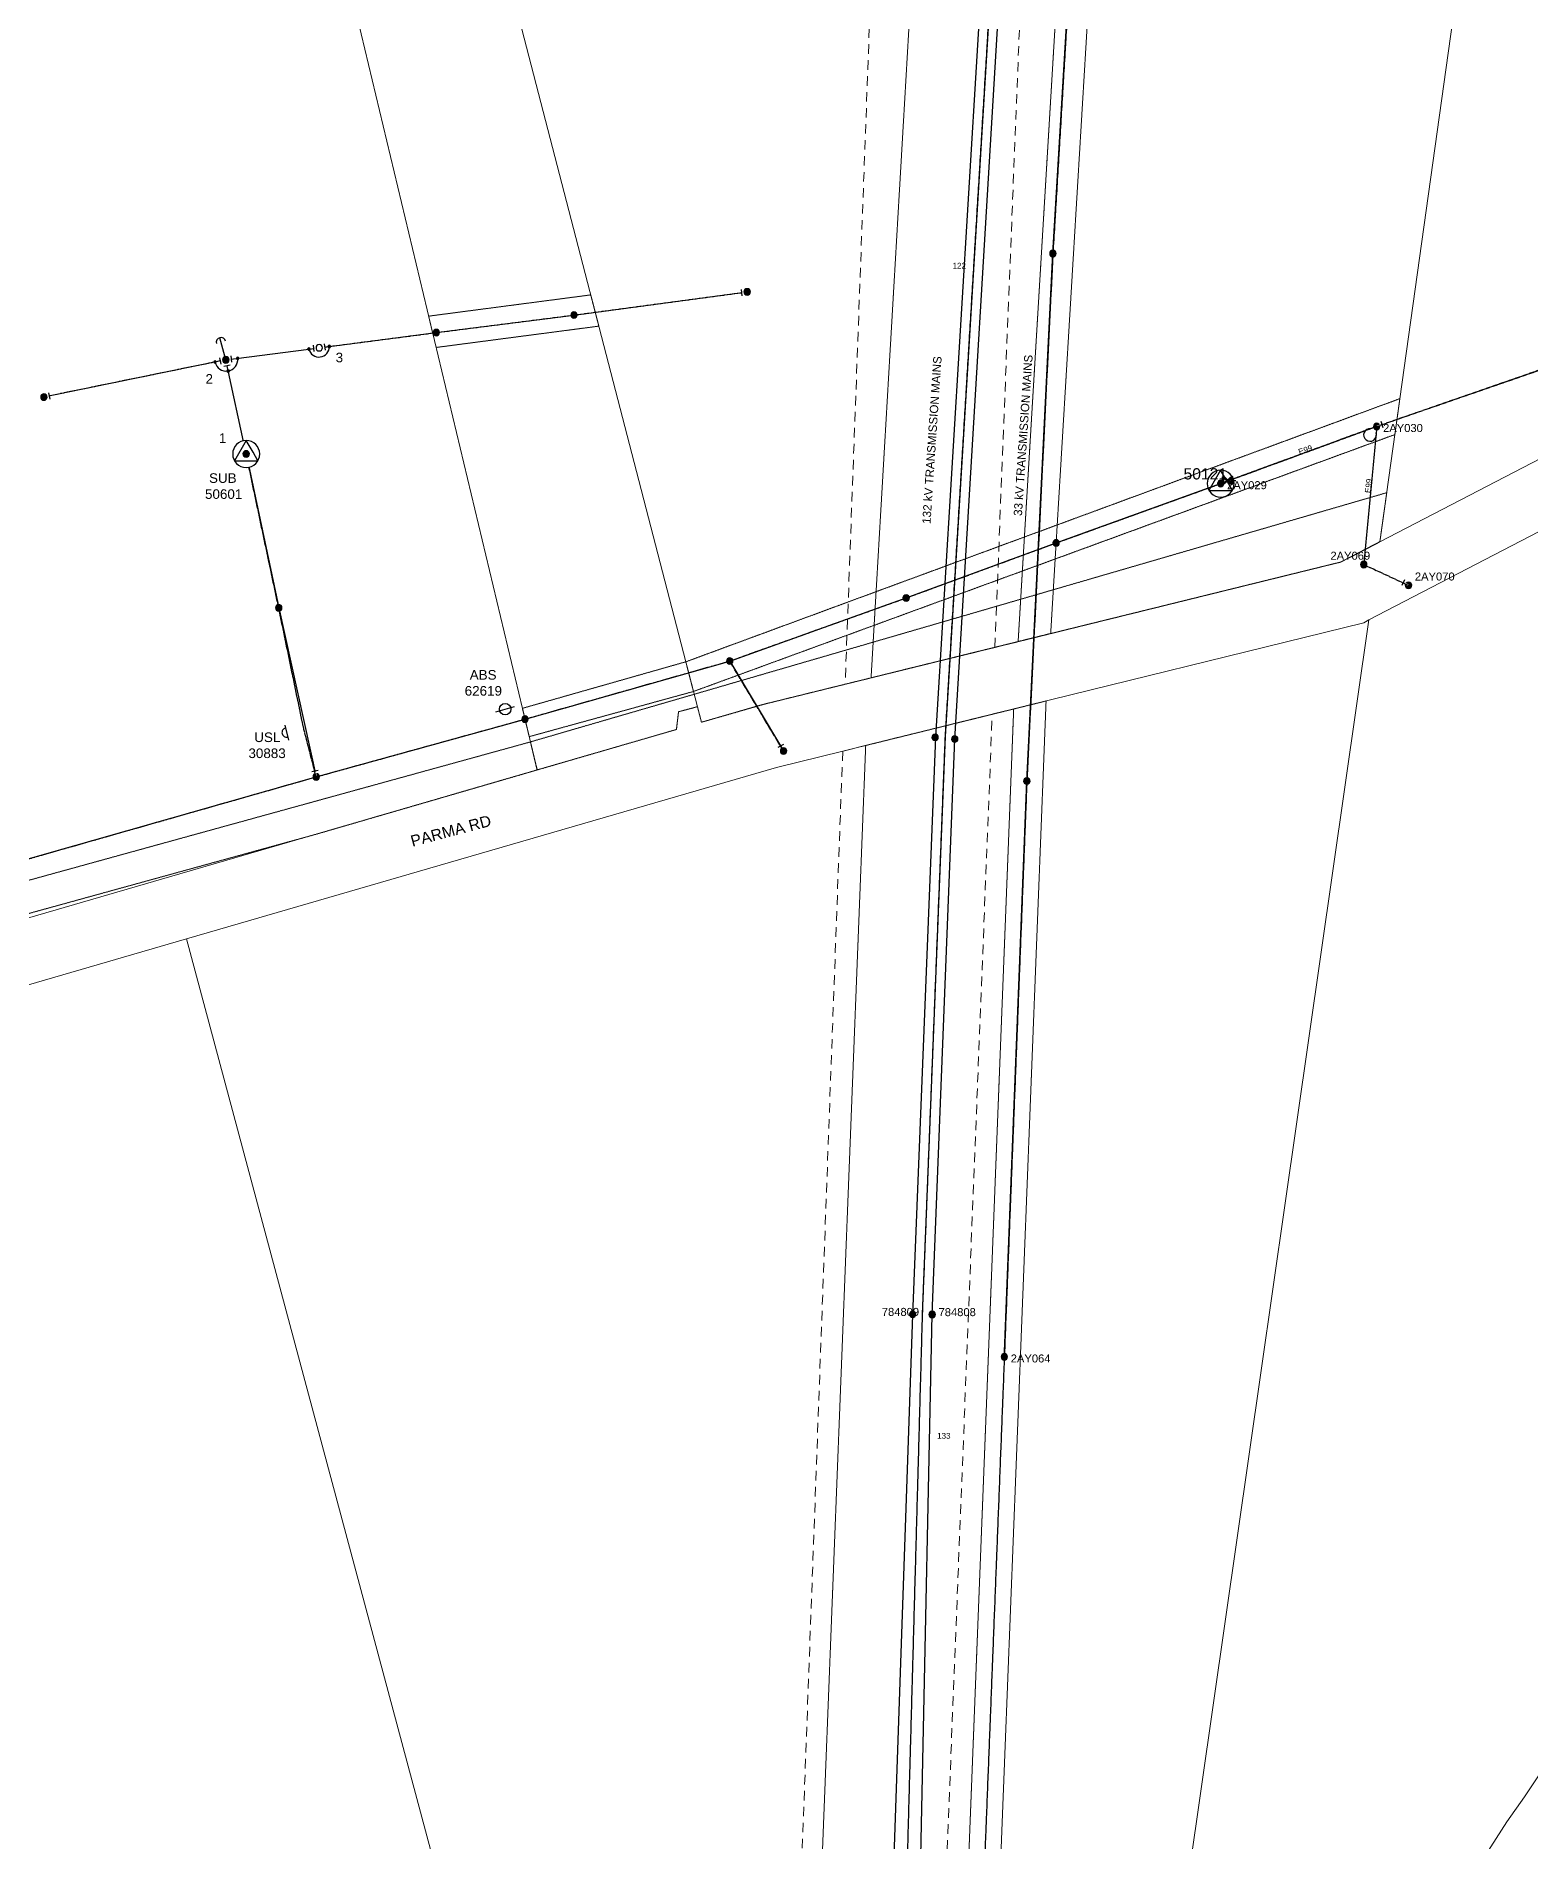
# Model space of a CAD drawing. Header units: metres. Extents: x 275221 to 280529, y 6121714 to 6133118.
# Drawn here: x 279269 to 279736, y 6127898 to 6128462 of the extents above; entities that cross this region are included whole.
import ezdxf
from ezdxf.enums import TextEntityAlignment as Align

# ---------------------------------------------------------------- set-up
doc = ezdxf.new("R2010")
doc.units = ezdxf.units.M
for name, pattern in [('Cable Exist OH', [1, 1, 0]), ('Dash', [5, 3, -2]), ('HIDDEN', [0.375, 0.25, -0.125]), ('HIDDEN2', [0.1875, 0.125, -0.0625])]:
    doc.linetypes.add(name, pattern=pattern)
doc.layers.get('0').update_dxf_attribs({"color": 6})
for name, color, linetype, lineweight in [('Cadastre Easements_SP_EXT', 9, 'Continuous', 5), ('Cadastre Land Parcels_SP_EXT', 9, 'Continuous', 5), ('Cadastre Other Property_SP_EXT', 9, 'HIDDEN', 5), ('Cadastre Roads_SP_EXT', 9, 'Continuous', 5)]:
    doc.layers.add(name, color=color, linetype=linetype, lineweight=lineweight)
for name, color, linetype in [('Equip_LV_EXT', 7, 'Continuous'), ('Equip_LV_NEW', 2, 'Continuous'), ('Equip_SP_HV_EXT', 7, 'Continuous'), ('Mains_HV_EXT', 7, 'Continuous'), ('Mains_LV_EXT', 7, 'Continuous'), ('Mains_LV_New_E47', 2, 'Continuous'), ('Mains_LV_NEW_Hardwired', 2, 'Continuous'), ('Mains_TR_EXT', 7, 'Continuous'), ('Notes', 7, 'Continuous'), ('Notes_SP_MISC', 7, 'Continuous'), ('OH_Details_SP_MISC', 7, 'Continuous'), ('Sub_SP_TR_HV_LV_EXT', 7, 'Continuous'), ('SupportsOH_SP_MISC', 7, 'Continuous'), ('SupportsOH_SP_TR_HV_LV_SL_EXT', 7, 'Continuous'), ('SupportsOH_SP_TR_HV_LV_SL_NEW', 2, 'Continuous')]:
    doc.layers.add(name, color=color, linetype=linetype)
doc.styles.add('HVSW_LABEL', font='arial.ttf')
doc.styles.add('iecARIAL', font='arial.ttf', dxfattribs={"height": 2})
doc.styles.add('POLE_LABEL', font='arial.ttf')
doc.styles.get("Standard").update_dxf_attribs({"font": 'arial.ttf'})
doc.linetypes.add('Cable #', pattern='A,8,-0.1,["#",Standard,S=1.8,R=0,X=0.8,Y=-0.9],-3.3', length=11.4)
doc.linetypes.add('Cable 1A', pattern='A,7,-3,["/",Standard,S=1.5,R=0,X=-1.8,Y=-0.7],-0.001', length=10.001)
doc.linetypes.add('Cable E OH', pattern='A,9.4,["E",Standard,S=1.7,R=0,X=0,Y=-1],0', length=9.4)

# ---------------------------------------------------------------- blocks, each defined once
blk = doc.blocks.new('SUB_POLE_EXT')
blk.add_wipeout([(0, 4.22), (0.42, 4.2), (0.83, 4.14), (1.21, 4.05), (1.62, 3.9), (1.99, 3.72), (2.35, 3.51), (2.68, 3.26), (2.99, 2.99), (3.28, 2.66), (3.52, 2.34), (3.76, 1.92), (3.9, 1.62), (4.04, 1.23), (4.18, 0.63), (4.22, 0), (4.18, -0.61), (4.06, -1.15), (3.9, -1.62), (3.58, -2.24), (3.22, -2.73), (2.97, -3.01), (2.68, -3.26), (2.36, -3.5), (2, -3.72), (1.64, -3.89), (1.25, -4.03), (0.82, -4.14), (0.42, -4.2), (0, -4.22), (-0.41, -4.2), (-0.8, -4.15), (-1.21, -4.05), (-1.62, -3.9), (-1.99, -3.73), (-2.35, -3.51), (-2.68, -3.26), (-2.96, -3.02), (-3.23, -2.72), (-3.51, -2.35), (-3.71, -2.01), (-3.91, -1.6), (-4.05, -1.21), (-4.16, -0.76), (-4.22, -0.14), (-4.21, 0.39), (-4.14, 0.83), (-4.03, 1.27), (-3.9, 1.63), (-3.71, 2.02), (-3.5, 2.37), (-3.28, 2.67), (-2.99, 2.99), (-2.68, 3.27), (-2.33, 3.52), (-1.98, 3.73), (-1.63, 3.9), (-1.2, 4.05), (-0.78, 4.15), (-0.4, 4.21)])
blk.add_line((2.16, 0.48), (2.16, 0.48, 0))
blk.add_lwpolyline([(-4.22, 0, 1), (4.22, 0, 1)], format="xyb", close=True)
blk.add_lwpolyline([(2.14, 0.52), (0, 4.22), (-3.66, -2.11), (3.66, -2.11)], close=True)
for tag, height, flags, p in [('STREET_CODE', 0.2, 9, (1.5, 0)), ('ASSET_NUM', 3.5, 8, (2, 2)), ('CONSTRUCTED_VOLTAGE', 0.2, 9, (1.5, -0.2)), ('OPERATING_VOLTAGE', 0.2, 9, (1.5, -0.6)), ('OPERATED_BY', 0.2, 9, (1.5, -0.8)), ('ORIENTATION', 0.2, 9, (1.5, -1.2)), ('OWNED_BY', 0.2, 9, (1.5, -1.4)), ('SECONDARY_VOLTAGE', 0.2, 9, (1.5, -1.6)), ('STATE', 0.2, 9, (1.5, -1.8)), ('SUBSTATION_TYPE', 0.2, 9, (1.5, -2)), ('STREETNAME', 0.2, 9, (1.5, -2.8)), ('SUBURB', 0.2, 9, (1.5, -3)), ('Z', 0.2, 1, (1.5, -3.4)), ('NO_PHASES', 0.2, 9, (1.5, -0.4)), ('MAINTAINED_BY', 0.2, 9, (1.5, -1)), ('USAGE', 0.2, 9, (1.5, -2.2)), ('LEGEND', 0.2, 9, (1.5, -2.4)), ('LOCATION', 0.2, 9, (1.5, -2.6)), ('NOTES', 0.2, 9, (1.5, -3.2))]:
    blk.add_attdef(tag, text='', height=height, dxfattribs=dict(flags=flags)).set_placement(p, align=Align.MIDDLE_LEFT)
blk = doc.blocks.new('LV_OH_LINKS_DISTFUSE_EXT')
for p, q in [((0, 0), (0.96, 0)), ((3.84, 0), (4.8, 0))]:
    blk.add_line(p, q)
blk.add_lwpolyline([(3.84, -1.2), (3.84, 1.2), (0.96, -1.2), (0.96, 1.2)], close=True)
at = {"flags": 9}
for tag, p in [('ACTUAL_STATUS', (0, 0)), ('CONSTRUCTED_VOLTAGE', (0, -0.2)), ('OPERATING_VOLTAGE', (0, -0.6)), ('ORIENTATION', (0, -0.8)), ('OWNED_BY', (0, -1)), ('STATE', (0, -1.2)), ('SWITCH_TYPE', (0, -1.4)), ('NO_PHASES', (0, -0.4)), ('USAGE', (0, -1.6)), ('NOTES', (0, -1.8))]:
    blk.add_attdef(tag, text='', height=0.2, dxfattribs=at).set_placement(p, align=Align.MIDDLE_LEFT)
at = {"flags": 1}
blk.add_attdef('Z', (0, 0), '', height=0.2, dxfattribs=at)
blk = doc.blocks.new('POLE_EXT')
blk.add_hatch(color=256).paths.add_polyline_path([(-1, 0, 1), (1, 0, 1)])
blk.add_lwpolyline([(-1, 0, 1), (1, 0, 1)], format="xyb", close=True)
for tag, height, flags, p in [('pNumber', 2.5, 8, (-17.84, 2.07)), ('OWNED_BY', 0.2, 9, (1.35, -0.4)), ('SPECIAL_USE', 0.2, 9, (1.35, -0.8)), ('STATE', 0.2, 9, (1.35, -1)), ('cLV', 0.2, 9, (1.35, -1.4)), ('hDepth', 0.2, 9, (1.35, -1.6)), ('hDia', 0.2, 9, (1.35, -1.8)), ('cHV', 0.2, 9, (1.35, -2)), ('cLinedev', 0.2, 9, (1.35, -3.4)), ('pExisting', 0.2, 9, (1.35, -3.8)), ('pFooting', 0.2, 9, (1.35, -4.4)), ('pNew', 0.2, 9, (1.35, -4.6)), ('pRelocate', 0.2, 9, (1.35, -5)), ('pRemove', 0.2, 9, (1.35, -5.2)), ('pReplace', 0.2, 9, (1.35, -5.4)), ('pStay', 0.2, 9, (1.35, -5.6)), ('PARENT', 0.2, 9, (1.35, -0.6)), ('USAGE', 0.2, 9, (1.35, -1.2)), ('LBRACKET', 0.2, 9, (1.35, -2.2)), ('LExisting', 0.2, 9, (1.35, -2.4)), ('LANTNUMBER', 0.2, 9, (1.35, -2.6)), ('LOther', 0.2, 9, (1.35, -2.8)), ('LRemove', 0.2, 9, (1.35, -3)), ('LEGEND', 0.2, 9, (1.35, -3.2)), ('LOCATION', 0.2, 9, (1.35, -3.6)), ('PFNUMBER', 0.2, 9, (1.35, -4)), ('NEWPFNUMBER', 0.2, 9, (1.35, -4.2)), ('pType', 0.2, 9, (1.35, -5.8)), ('cspan', 0.2, 9, (1.35, -6)), ('STREETNAME', 0.2, 9, (1.35, -6.2)), ('SUBURB', 0.2, 9, (1.35, -6.4)), ('OPERATED_BY', 0.2, 9, (1.36, -7.01)), ('NOTES', 0.2, 9, (1.35, -6.6)), ('MAINTAINED_BY', 0.2, 9, (1.36, -6.81))]:
    blk.add_attdef(tag, text='', height=height, dxfattribs=dict(flags=flags)).set_placement(p, align=Align.MIDDLE_LEFT)
at = {"style": 'POLE_LABEL'}
for tag, height, flags, p in [('STRUCTURE_PLANT_NUMBER', 0.2, 9, (1.35, 0.03)), ('ASSET_NUM', 2.5, 8, (2, 2)), ('STREET_CODE', 0.2, 9, (1.35, -0.2))]:
    blk.add_attdef(tag, text='', height=height, dxfattribs=dict(at, flags=flags)).set_placement(p, align=Align.MIDDLE_LEFT)
at = {"flags": 1}
blk.add_attdef('Z', (1.35, -7.33), '', height=0.2, dxfattribs=at)
blk = doc.blocks.new('HV_USL_CLOSED_EXT')
blk.add_line((2.4, 5.5), (-2.4, 5.5))
blk.add_lwpolyline([(1.44, 5.5, 0.414214), (0, 6.94, 0.414214), (-1.44, 5.5)], format="xyb")
for tag, height, flags, p in [('STREET_CODE', 0.2, 9, (1.5, 0)), ('ASSET_NUM', 2.5, 8, (2, 2)), ('ACTUAL_STATUS', 0.2, 9, (1.5, -0.2)), ('CONSTRUCTED_VOLTAGE', 0.2, 9, (1.5, -0.4)), ('OPERATING_VOLTAGE', 0.2, 9, (1.5, -0.8)), ('ORIENTATION', 0.2, 9, (1.5, -1)), ('OWNED_BY', 0.2, 9, (1.5, -1.2)), ('OPERATED_BY', 0.2, 9, (1.5, -1.4)), ('STATE', 0.2, 9, (1.5, -1.8)), ('SWITCH_TYPE', 0.2, 9, (1.5, -2)), ('STREETNAME', 0.2, 9, (1.5, -2.8)), ('SUBURB', 0.2, 9, (1.5, -3)), ('Z', 0.2, 1, (1.5, -3.6)), ('NO_PHASES', 0.2, 9, (1.5, -0.6)), ('MAINTAINED_BY', 0.2, 9, (1.5, -1.6)), ('USAGE', 0.2, 9, (1.5, -2.2)), ('LEGEND', 0.2, 9, (1.5, -2.4)), ('LOCATION', 0.2, 9, (1.5, -2.6)), ('NOTES', 0.2, 9, (1.5, -3.2)), ('LABEL_ALIGNMENT', 0.2, 9, (1.5, -3.4))]:
    blk.add_attdef(tag, text='', height=height, dxfattribs=dict(flags=flags)).set_placement(p, align=Align.MIDDLE_LEFT)
blk = doc.blocks.new('HV_ABS_CLOSED_EXT')
blk.add_line((-3, 6.87), (3, 6.87))
blk.add_circle((0, 6.87), 1.8)
at = {"flags": 1}
blk.add_attdef('Z', (0, 0), '', height=0.2, dxfattribs=at)
at = {"style": 'HVSW_LABEL'}
for tag, height, flags, p in [('ASSET_NUM', 3.5, 8, (2, 2)), ('STREET_CODE', 0.2, 9, (0, -0.2))]:
    blk.add_attdef(tag, text='', height=height, dxfattribs=dict(at, flags=flags)).set_placement(p, align=Align.MIDDLE_LEFT)
at = {"flags": 9}
for tag, p in [('ACTUAL_STATUS', (0, -0.4)), ('CONSTRUCTED_VOLTAGE', (0, -0.6)), ('OPERATING_VOLTAGE', (0, -1)), ('ORIENTATION', (0, -1.2)), ('OWNED_BY', (0, -1.4)), ('STATE', (0, -1.6)), ('SWITCH_TYPE', (0, -1.8)), ('STREETNAME', (0, -2.6)), ('SUBURB', (0, -2.8)), ('NO_PHASES', (0, -0.8)), ('USAGE', (0, -2)), ('LEGEND', (0, -2.2)), ('LOCATION', (0, -2.4)), ('NOTES', (0, -3))]:
    blk.add_attdef(tag, text='', height=0.2, dxfattribs=at).set_placement(p, align=Align.MIDDLE_LEFT)
blk = doc.blocks.new('End Shackle_EXT')
blk.add_wipeout([(0, 0.25), (1.81, 0.25), (1.82, -0.25), (0, -0.25)])
blk.add_line((1.81, -1), (1.81, 1))
at = {"flags": 1}
blk.add_attdef('Z', (0, 0), '', height=0.2, dxfattribs=at)
at = {"flags": 9}
for tag, p in [('CONNECTOR_TYPE', (0, 0)), ('CONSTRUCTED_VOLTAGE', (0, -0.2)), ('OPERATING_VOLTAGE', (0, -0.6)), ('ORIENTATION', (0, -0.8)), ('OWNED_BY', (0, -1)), ('STATE', (0, -1.2)), ('NO_PHASES', (0, -0.4)), ('USAGE', (0, -1.4)), ('NOTES', (0, -1.6))]:
    blk.add_attdef(tag, text='', height=0.2, dxfattribs=at).set_placement(p, align=Align.MIDDLE_LEFT)
blk = doc.blocks.new('POLE_NEW')
at = {"flags": 9}
for tag, p in [('pFooting', (1.15, -4.2)), ('pNew', (1.15, -4.4)), ('pRelocate', (1.15, -4.8)), ('pRemove', (1.15, -5)), ('pReplace', (1.15, -5.2)), ('pStay', (1.15, -5.4)), ('pType', (1.15, -5.6)), ('NEWPFNUMBER', (1.15, -4)), ('cspan', (1.15, -5.8)), ('SUBURB', (1.15, -6)), ('STREETNAME', (1.15, -6.2)), ('OPERATED_BY', (1.15, -6.89)), ('LOCATION', (1.15, -6.4)), ('NOTES', (1.15, -6.6)), ('MAINTAINED_BY', (1.15, -7.22))]:
    blk.add_attdef(tag, text='', height=0.2, dxfattribs=at).set_placement(p, align=Align.MIDDLE_LEFT)
at = {"flags": 1}
blk.add_attdef('Z', (1.15, -7.59), '', height=0.2, dxfattribs=at)
blk.add_wipeout([(0.07, 1), (-0.06, 1), (-0.18, 0.98), (-0.3, 0.95), (-0.42, 0.91), (-0.53, 0.85), (-0.63, 0.77), (-0.73, 0.69), (-0.81, 0.59), (-0.87, 0.49), (-0.93, 0.37), (-0.97, 0.25), (-0.99, 0.13), (-1, 0.01), (-0.99, -0.12), (-0.97, -0.24), (-0.93, -0.36), (-0.88, -0.48), (-0.81, -0.58), (-0.73, -0.68), (-0.64, -0.77), (-0.54, -0.84), (-0.43, -0.9), (-0.31, -0.95), (-0.19, -0.98), (-0.07, -1), (0.06, -1), (0.18, -0.98), (0.3, -0.95), (0.42, -0.91), (0.53, -0.85), (0.63, -0.77), (0.73, -0.69), (0.81, -0.59), (0.87, -0.49), (0.93, -0.37), (0.97, -0.25), (0.99, -0.13), (1, -0.01), (0.99, 0.12), (0.97, 0.24), (0.93, 0.36), (0.88, 0.48), (0.81, 0.58), (0.73, 0.68), (0.64, 0.77), (0.54, 0.84), (0.43, 0.9), (0.31, 0.95), (0.19, 0.98)])
at = {"lineweight": -3}
blk.add_lwpolyline([(-1, 0, 1), (1, 0, 1)], format="xyb", close=True, dxfattribs=at)
for tag, height, flags, p in [('pNumber', 2.5, 8, (-17.84, 2.07)), ('OWNED_BY', 0.2, 9, (1.15, -0.4)), ('SPECIAL_USE', 0.2, 9, (1.15, -0.8)), ('STATE', 0.2, 9, (1.15, -1)), ('cLV', 0.2, 9, (1.15, -1.4)), ('hDepth', 0.2, 9, (1.15, -1.6)), ('hDia', 0.2, 9, (1.15, -1.8)), ('cHV', 0.2, 9, (1.15, -2)), ('cLinedev', 0.2, 9, (1.15, -3.4)), ('pExisting', 0.2, 9, (1.15, -3.6)), ('PARENT', 0.2, 9, (1.15, -0.6)), ('USAGE', 0.2, 9, (1.15, -1.2)), ('LBRACKET', 0.2, 9, (1.15, -2.2)), ('LExisting', 0.2, 9, (1.15, -2.4)), ('LANTNUMBER', 0.2, 9, (1.15, -2.6)), ('LOther', 0.2, 9, (1.15, -2.8)), ('LRemove', 0.2, 9, (1.15, -3)), ('LEGEND', 0.2, 9, (1.15, -3.2)), ('PFNUMBER', 0.2, 9, (1.15, -3.8))]:
    blk.add_attdef(tag, text='', height=height, dxfattribs=dict(flags=flags)).set_placement(p, align=Align.MIDDLE_LEFT)
at = {"style": 'POLE_LABEL'}
for tag, height, flags, p in [('STRUCTURE_PLANT_NUMBER', 0.2, 9, (1.15, 0.09)), ('ASSET_NUM', 2.5, 8, (2, 2)), ('STREET_CODE', 0.2, 9, (1.15, -0.2))]:
    blk.add_attdef(tag, text='', height=height, dxfattribs=dict(at, flags=flags)).set_placement(p, align=Align.MIDDLE_LEFT)
blk = doc.blocks.new('STAY_EXT')
at = {"linetype": 'Continuous', "ltscale": 0.3}
blk.add_line((0, 0), (-7.17, 0), dxfattribs=at)
blk.add_arc((-5.67, 0), 1.5, 90, 270)
blk = doc.blocks.new('LV_End Shackle_NEW')
blk.add_wipeout([(-0.25, 0), (-0.25, 1.81), (0.25, 1.82), (0.25, 0)])
blk.add_line((1, 1.81), (-1, 1.81))
for tag, flags, p in [('CONNECTOR_TYPE', 9, (1.5, 0)), ('CONSTRUCTED_VOLTAGE', 9, (1.5, -0.2)), ('OPERATING_VOLTAGE', 9, (1.5, -0.6)), ('ORIENTATION', 9, (1.5, -0.8)), ('OWNED_BY', 9, (1.5, -1)), ('OPERATED_BY', 9, (1.5, -1.2)), ('STATE', 9, (1.5, -1.6)), ('Z', 1, (1.5, -2.2)), ('NO_PHASES', 9, (1.5, -0.4)), ('MAINTAINED_BY', 9, (1.5, -1.4)), ('USAGE', 9, (1.5, -1.8)), ('NOTES', 9, (1.5, -2))]:
    blk.add_attdef(tag, text='', height=0.2, dxfattribs=dict(flags=flags)).set_placement(p, align=Align.MIDDLE_LEFT)
blk = doc.blocks.new('BOND POINT')
blk.add_hatch(color=256).paths.add_polyline_path([(-1, 0, 1), (1, 0, 1)])
blk.add_lwpolyline([(-1, 0, 1), (1, 0, 1)], format="xyb", close=True)

msp = doc.modelspace()

# ---------------------------------------------------------------- linework, layer by layer
at = {"layer": 'Cadastre Land Parcels_SP_EXT', "linetype": 'Continuous'}
msp.add_lwpolyline([(279769.9, 6128881.58), (279729.16, 6128590.04), (279689.18, 6128303.99), (279814.86, 6128369.16)], dxfattribs=at)
for points in [[(279623.1, 6127842.71), (279625.88, 6127862.09), (279685.77, 6128279.56), (279684.14, 6128278.71), (279568.05, 6128250.09), (279521.33, 6128238.57), (279500.66, 6128233.47), (279316.31, 6128179.92), (279419.01, 6127796.75), (279504.55, 6127782.75), (279549.22, 6127775.45), (279611.98, 6127765.18), (279623.1, 6127842.71)], [(279419.01, 6127796.75), (279316.31, 6128179.92), (279247.1, 6128159.82), (279114.97, 6128127.02), (279117.81, 6127849.44), (279149.16, 6127678.82), (279384.4, 6127665.43), (279419.01, 6127796.75)]]:
    msp.add_lwpolyline(points, close=True, dxfattribs=at)
at = {"layer": 'Cadastre Other Property_SP_EXT', "linetype": 'HIDDEN2'}
for points in [[(279547.68, 6128561.7), (279530.2, 6128261.48), (279576.15, 6128272.81), (279593.92, 6128568.92), (279547.68, 6128561.7)], [(279576.15, 6128272.81), (279586.32, 6128275.32), (279604.04, 6128570.5), (279593.92, 6128568.92), (279576.15, 6128272.81)], [(279442.62, 6128381.12), (279391.96, 6128374.48), (279394.3, 6128364.7), (279445.15, 6128371.36), (279442.62, 6128381.12)], [(279472.31, 6128266.49), (279421.27, 6128251.96), (279423.38, 6128243.11), (279474.71, 6128257.22), (279472.31, 6128266.49)], [(279574.76, 6128251.75), (279528.52, 6128240.35), (279484.08, 6127104.22), (279516.49, 6127099.53), (279534.59, 6127225.71), (279574.76, 6128251.75)], [(279584.88, 6128254.25), (279574.76, 6128251.75), (279534.59, 6127225.71), (279548.36, 6127321.67), (279584.88, 6128254.25)], [(279423.77, 6128241.46), (279178.65, 6128173.86), (278950.9, 6128117.32), (278956.07, 6128116.59), (278954.85, 6128107.99), (279181.4, 6128164.25), (279356.57, 6128212.55), (279425.87, 6128232.7), (279423.77, 6128241.46)]]:
    msp.add_lwpolyline(points, close=True, dxfattribs=at)
at = {"layer": 'Mains_HV_EXT', "linetype": 'Cable Exist OH'}
msp.add_lwpolyline([(279352.92, 6128245.65), (279345.12, 6128283.33), (279334.95, 6128331.43)], dxfattribs=at)
at = {"layer": 'Mains_LV_EXT', "linetype": 'Cable Exist OH'}
for points in [[(279399.46, 6128370.01), (279437.37, 6128374.83), (279491.49, 6128382.06)], [(279357.77, 6128364.61), (279399.46, 6128370.01)], [(279328.58, 6128360.83), (279271.75, 6128349.2)]]:
    msp.add_lwpolyline(points, dxfattribs=at)
at = {"layer": 'Mains_LV_EXT', "linetype": 'Continuous'}
msp.add_lwpolyline([(279686.29, 6128339.37, 3.421412), (279687.99, 6128338.04)], format="xyb", dxfattribs=at)
at = {"layer": 'Mains_LV_New_E47', "linetype": 'Cable 1A'}
msp.add_lwpolyline([(279334.95, 6128331.43), (279328.58, 6128360.83), (279357.77, 6128364.61)], dxfattribs=at)
at = {"layer": 'Mains_TR_EXT', "linetype": 'Cable Exist OH'}
msp.add_lwpolyline([(279613.37, 6128833.38), (279604.38, 6128683.61), (279596.29, 6128548.83), (279587.01, 6128394.07), (279578.87, 6128229.25), (279571.83, 6128049.34), (279562.83, 6127819.46), (279555.21, 6127624.56)], dxfattribs=at)
at = {"layer": 'OH_Details_SP_MISC', "color": 7, "linetype": 'Cable #', "flags": 128}
for points in [[(279546.28, 6128062.7), (279553.41, 6128243.15), (279569.03, 6128500.72), (279581.89, 6128717.32), (279595.5, 6128945.53)], [(279571.83, 6128048.34), (279578.87, 6128229.25), (279587.01, 6128394.07), (279596.29, 6128548.83), (279604.38, 6128683.61)]]:
    msp.add_lwpolyline(points, dxfattribs=at)
at = {"layer": 'OH_Details_SP_MISC', "color": 7, "linetype": 'Continuous', "flags": 128}
for points in [[(279357.77, 6128364.61), (279394.36, 6128369.35), (279437.37, 6128374.83), (279491.49, 6128382.06)], [(279328.58, 6128360.83), (279271.75, 6128349.2)], [(279334.95, 6128331.43), (279345.12, 6128283.33), (279356.83, 6128230.56)]]:
    msp.add_lwpolyline(points, dxfattribs=at)

# ---------------------------------------------------------------- block references
at = {"layer": 'Equip_SP_HV_EXT'}
for name, p, rotation in [('HV_ABS_CLOSED_EXT', (279417.7, 6128245.07), 15.45664711197928), ('HV_USL_CLOSED_EXT', (279352.92, 6128245.65), 103.2887154250425)]:
    msp.add_blockref(name, p, dxfattribs=dict(at, rotation=rotation))
at = {"layer": 'Sub_SP_TR_HV_LV_EXT'}
ref = msp.add_blockref('SUB_POLE_EXT', (279639.42, 6128322.17), dxfattribs=at)
ref.add_attrib('ASSET_NUM', '50121', dxfattribs={"layer": '0', "height": 3.5}).set_placement((279641.42, 6128322.42), align=Align.BOTTOM_RIGHT)
at = {"layer": 'SupportsOH_SP_MISC', "rotation": 285.4052608436271}
msp.add_blockref('STAY_EXT', (279328.58, 6128360.83), dxfattribs=at)
at = {"layer": 'SupportsOH_SP_TR_HV_LV_SL_EXT'}
for p in [(279587.01, 6128394.07), (279437.37, 6128374.83), (279394.36, 6128369.35), (279588.02, 6128303.63), (279345.12, 6128283.33), (279541.17, 6128286.44), (279486.04, 6128266.73), (279422.07, 6128248.58), (279502.85, 6128238.63), (279550.2, 6128242.89), (279556.34, 6128242.37), (279356.83, 6128230.56), (279578.87, 6128229.25)]:
    msp.add_blockref('POLE_EXT', p, dxfattribs=at)
ref = msp.add_blockref('POLE_EXT', (279688.18, 6128340.03), dxfattribs=at)
ref.add_attrib('ASSET_NUM', '2AY030', dxfattribs={"layer": '0', "height": 2.5, "style": 'POLE_LABEL'}).set_placement((279690.18, 6128340.78), align=Align.TOP_LEFT)
ref = msp.add_blockref('POLE_EXT', (279684.15, 6128296.88), dxfattribs=at)
ref.add_attrib('ASSET_NUM', '2AY069', dxfattribs={"layer": '0', "height": 2.5, "style": 'POLE_LABEL'}).set_placement((279686.15, 6128297.63), align=Align.BOTTOM_RIGHT)
ref = msp.add_blockref('POLE_EXT', (279698.11, 6128290.39), dxfattribs=at)
ref.add_attrib('ASSET_NUM', '2AY070', dxfattribs={"layer": '0', "height": 2.5, "style": 'POLE_LABEL'}).set_placement((279700.11, 6128291.14), align=Align.BOTTOM_LEFT)
ref = msp.add_blockref('POLE_EXT', (279543.21, 6128062.64), dxfattribs=at)
ref.add_attrib('ASSET_NUM', '784809', dxfattribs={"layer": '0', "height": 2.5, "style": 'POLE_LABEL'}).set_placement((279545.21, 6128063.39), align=Align.MIDDLE_RIGHT)
ref = msp.add_blockref('POLE_EXT', (279549.28, 6128062.56), dxfattribs=at)
ref.add_attrib('ASSET_NUM', '784808', dxfattribs={"layer": '0', "height": 2.5, "style": 'POLE_LABEL'}).set_placement((279551.28, 6128063.31), align=Align.MIDDLE_LEFT)
ref = msp.add_blockref('POLE_EXT', (279571.83, 6128049.34), dxfattribs=at)
ref.add_attrib('ASSET_NUM', '2AY064', dxfattribs={"layer": '0', "height": 2.5, "style": 'POLE_LABEL'}).set_placement((279573.83, 6128050.09), align=Align.TOP_LEFT)

# ---------------------------------------------------------------- texts
at = {"layer": 'Cadastre Land Parcels_SP_EXT'}
for s, p in [('122', (279555.66, 6128389.35)), ('133', (279550.83, 6128023.77))]:
    msp.add_text(s, height=1.8, dxfattribs=at).set_placement(p)
at = {"layer": 'Cadastre Roads_SP_EXT'}
msp.add_text('PARMA RD', height=3.5, rotation=14.8991, dxfattribs=at).set_placement((279386.88, 6128208.68))
at = {"layer": 'Mains_LV_EXT'}
for rotation, p in [(18.978, (279664.07, 6128331.15)), (83.5496, (279686.23, 6128319.13))]:
    msp.add_text('E99', height=1.8, rotation=rotation, dxfattribs=at).set_placement(p)
at = {"layer": 'Notes_SP_MISC', "color": 2, "linetype": 'Continuous', "char_height": 2.6, "attachment_point": 1, "rotation": 86.1614, "style": 'iecARIAL'}
for s, insert in [('132 kV TRANSMISSION MAINS', (279546.16, 6128309.69)), ('33 kV TRANSMISSION MAINS', (279574.73, 6128312.17))]:
    msp.add_mtext_dynamic_manual_height_columns(s, width=235.4331, gutter_width=10, heights=[0], dxfattribs=dict(at, insert=insert))
at = {"layer": 'Notes_SP_MISC', "color": 2, "char_height": 3, "attachment_point": 1, "style": 'iecARIAL'}
for s, insert in [('\\pi21.726;ABS\\P\\pi20.153;62619', (279383.07, 6128263.92)), ('\\pi21.972;USL\\P\\pi20.165;30883', (279315.49, 6128244.42))]:
    msp.add_mtext_dynamic_manual_height_columns(s, width=51.6183, gutter_width=10, heights=[0], dxfattribs=dict(at, insert=insert))

# ---------------------------------------------------------------- next in the draw order: linework, layer by layer
at = {"layer": 'Cadastre Easements_SP_EXT', "linetype": 'Dash'}
msp.add_lwpolyline([(279568.88, 6128271.01), (279580.61, 6128566.83), (279598.54, 6129018.73), (279611.45, 6129344.27), (279612.25, 6129364.48), (279627.16, 6129740.38), (279616.75, 6130249.59), (279613.38, 6130414.2), (279612.96, 6130434.82), (279610.17, 6130571.23), (279609.88, 6130585.13), (279607.86, 6130571.57), (279588.27, 6130440.49), (279585.3, 6130420.65), (279568.68, 6130309.39), (279569.62, 6130256.5), (279578.08, 6129779.76), (279563.05, 6129371.63), (279562.31, 6129351.4), (279551.38, 6129054.49), (279533.14, 6128559.41), (279522.1, 6128259.47), (279568.88, 6128271.01)], close=True, dxfattribs=at)
at = {"layer": 'Cadastre Land Parcels_SP_EXT', "linetype": 'Continuous'}
msp.add_lwpolyline([(279495.45, 6128252.9), (279522.1, 6128259.47), (279568.88, 6128271.01), (279677, 6128297.67), (279689.18, 6128303.99), (279729.16, 6128590.04), (279580.61, 6128566.83), (279533.14, 6128559.41), (279511.28, 6128556), (279407.99, 6128514.86), (279475.94, 6128252.46), (279477.2, 6128247.6), (279495.45, 6128252.9)], close=True, dxfattribs=at)
msp.add_lwpolyline([(279819.91, 6128349.12), (279685.77, 6128279.56), (279625.88, 6127862.09), (279653.51, 6127862.48), (279670.62, 6127863.75), (279678.19, 6127865.3), (279686.35, 6127868.14), (279693.22, 6127871.57), (279708.2, 6127878.41), (279714.37, 6127883.8), (279720.47, 6127891.01), (279728.88, 6127904.04), (279734.32, 6127911.86), (279739.14, 6127919.03)], dxfattribs=at)
at = {"layer": 'Cadastre Other Property_SP_EXT', "linetype": 'HIDDEN2'}
for points in [[(279695.43, 6128348.71), (279472.31, 6128266.49), (279474.71, 6128257.22), (279693.86, 6128337.48), (279695.43, 6128348.71)], [(279474.93, 6128256.35), (279423.77, 6128241.47), (279425.87, 6128232.7), (279469.36, 6128245.34), (279470.05, 6128250.9), (279475.94, 6128252.47), (279477.2, 6128247.61), (279496.75, 6128253.23), (279677, 6128297.68), (279689.18, 6128304), (279691.33, 6128319.33), (279474.93, 6128256.35)]]:
    msp.add_lwpolyline(points, close=True, dxfattribs=at)
at = {"layer": 'Mains_HV_EXT', "linetype": 'Cable Exist OH'}
msp.add_lwpolyline([(279422.07, 6128248.58), (279486.04, 6128266.73), (279541.17, 6128286.44), (279585.36, 6128302.67), (279639.42, 6128322.17)], dxfattribs=at)

# ---------------------------------------------------------------- next in the draw order: block references
at = {"layer": 'Equip_LV_EXT'}
for p in [(279639.01, 6128323.09), (279639.42, 6128323.17)]:
    msp.add_blockref('LV_OH_LINKS_DISTFUSE_EXT', p, dxfattribs=at)
at = {"layer": 'Sub_SP_TR_HV_LV_EXT'}
msp.add_blockref('SUB_POLE_EXT', (279334.95, 6128331.43), dxfattribs=at)
at = {"layer": 'SupportsOH_SP_TR_HV_LV_SL_EXT'}
ref = msp.add_blockref('POLE_EXT', (279639.42, 6128322.17), dxfattribs=at)
ref.add_attrib('ASSET_NUM', '2AY029', dxfattribs={"layer": '0', "height": 2.5, "style": 'POLE_LABEL'}).set_placement((279641.42, 6128322.92), align=Align.TOP_LEFT)

# ---------------------------------------------------------------- next in the draw order: linework, layer by layer
at = {"layer": 'Cadastre Land Parcels_SP_EXT', "linetype": 'Continuous'}
for points in [[(279408.53, 6129373.74), (279320.39, 6128783.91), (279312.01, 6128781.58), (279301.32, 6128776.53), (279298.76, 6128775.29), (279296.37, 6128774.14), (279425.87, 6128232.69), (279469.36, 6128245.32), (279470.05, 6128250.89), (279475.94, 6128252.46), (279407.99, 6128514.86), (279511.28, 6128556), (279533.14, 6128559.41), (279580.61, 6128566.83), (279729.16, 6128590.04), (279769.9, 6128881.58)], [(278864.05, 6128482.28), (278883.14, 6128460.17), (278888.69, 6128454.5), (278897.17, 6128448.46), (278905.05, 6128441.76), (278913.49, 6128436.98), (278927.54, 6128434.96), (278937.14, 6128433.41), (278949.27, 6128431.95), (278958.2, 6128431.01), (278981.1, 6128430.59), (278994.31, 6128434.25), (279002.23, 6128443.44), (279008.84, 6128453.86), (279011.6, 6128460.34), (279033.75, 6128447.81), (279034.9, 6128446.96), (279105.42, 6128395.11), (279181.4, 6128164.24), (279241.87, 6128179.25), (279425.87, 6128232.69), (279296.37, 6128774.14)]]:
    msp.add_lwpolyline(points, dxfattribs=at)
at = {"layer": 'Cadastre Roads_SP_EXT', "linetype": 'Continuous'}
for points in [[(279814.86, 6128369.16), (279689.18, 6128303.99), (279677, 6128297.67), (279568.88, 6128271.01), (279522.1, 6128259.47), (279495.45, 6128252.9), (279477.2, 6128247.6), (279475.94, 6128252.46), (279470.05, 6128250.89), (279469.36, 6128245.32), (279425.87, 6128232.69), (279241.87, 6128179.25)], [(279247.1, 6128159.82), (279316.31, 6128179.92), (279500.66, 6128233.47), (279521.33, 6128238.57), (279568.05, 6128250.09), (279684.14, 6128278.71), (279685.77, 6128279.56), (279819.91, 6128349.12)]]:
    msp.add_lwpolyline(points, dxfattribs=at)

# ---------------------------------------------------------------- next in the draw order: block references
at = {"layer": 'SupportsOH_SP_TR_HV_LV_SL_EXT'}
ref = msp.add_blockref('POLE_EXT', (279334.95, 6128331.43), dxfattribs=at)
ref.add_attrib('PNUMBER', '1', (279326.43, 6128334.88), dxfattribs={"height": 3})

# ---------------------------------------------------------------- next in the draw order: texts
at = {"layer": 'Notes', "color": 2, "insert": (279301.63, 6128325.39), "char_height": 3, "attachment_point": 1, "style": 'iecARIAL'}
msp.add_mtext_dynamic_manual_height_columns('\\pi21.706;SUB\\P\\pi20.454;50601', width=51.6183, gutter_width=10, heights=[0], dxfattribs=at)

# ---------------------------------------------------------------- next in the draw order: block references
at = {"layer": 'Equip_LV_NEW', "linetype": 'Continuous'}
for p, rotation in [((279357.77, 6128364.61), 97.38235998364547), ((279328.58, 6128360.83), 192.2181196139941), ((279271.75, 6128349.2), 281.5635116795816)]:
    msp.add_blockref('LV_End Shackle_NEW', p, dxfattribs=dict(at, rotation=rotation))
at = {"layer": 'Mains_LV_EXT'}
for p, rotation in [((279688.18, 6128340.03), 18.01844949781955), ((279698.11, 6128290.39), 153.9915565769947), ((279502.85, 6128238.63), 119.7930972545665), ((279356.83, 6128230.56), 101.4069998382045)]:
    msp.add_blockref('End Shackle_EXT', p, dxfattribs=dict(at, rotation=rotation))

# ---------------------------------------------------------------- next in the draw order: linework, layer by layer
at = {"layer": 'Cadastre Easements_SP_EXT', "linetype": 'Dash'}
msp.add_lwpolyline([(279520.01, 6127124.04), (279532.99, 6127366.27), (279549.22, 6127775.45), (279568.05, 6128250.09), (279521.33, 6128238.57), (279504.55, 6127782.75), (279479.59, 6127104.86), (279477.79, 6127056.04), (279451.99, 6126718.63), (279443.65, 6126662.54), (279453.6, 6126661.09), (279494.89, 6126655.09), (279520.01, 6127124.04)], close=True, dxfattribs=at)
at = {"layer": 'Mains_HV_EXT', "linetype": 'Cable E OH'}
for points in [[(279434.27, 6126470.54), (279465.19, 6126702.85), (279495.16, 6126957.96), (279508.11, 6127184.16), (279518.4, 6127436.91), (279532.59, 6127754.37), (279543.26, 6128062.5), (279550.39, 6128242.95), (279566.01, 6128500.51), (279578.87, 6128717.12), (279606.08, 6129173.54), (279603.64, 6129665.26), (279602.08, 6129901.67), (279600.2, 6130280.14), (279599.28, 6130466.03), (279598.34, 6130630.43), (279596.14, 6130984.07)], [(279439.91, 6126470.07), (279471.06, 6126702.75), (279505.11, 6126956.66), (279514.16, 6127183.9), (279524.27, 6127436.73), (279542.81, 6127753.89), (279549.28, 6128062.56), (279556.34, 6128242.37), (279571.9, 6128500.87), (279584.76, 6128717.23), (279612.15, 6129173.43), (279609.5, 6129665.24), (279608.28, 6129902.23), (279606.27, 6130280.26), (279605.28, 6130466.23), (279604.4, 6130630.86), (279602.53, 6130984.51)]]:
    msp.add_lwpolyline(points, dxfattribs=at)
at = {"layer": 'Mains_HV_EXT', "linetype": 'Cable Exist OH'}
for points in [[(279639.42, 6128322.17), (279688.18, 6128340.03), (279753.91, 6128362.75), (279816.92, 6128387.06), (279925.26, 6128390.83), (280063.47, 6128392.06), (280093.58, 6128381.19)], [(279356.83, 6128230.56), (279352.92, 6128245.65)], [(279356.83, 6128230.56), (279422.07, 6128248.58)], [(279047.69, 6128143.74), (279095.55, 6128157.43), (279165.95, 6128176.81), (279266.87, 6128204.92), (279356.83, 6128230.56)]]:
    msp.add_lwpolyline(points, dxfattribs=at)
at = {"layer": 'Mains_LV_EXT', "linetype": 'Cable Exist OH'}
for points in [[(279688.18, 6128340.03), (279753.82, 6128362.84), (279816.92, 6128387.06)], [(279688.18, 6128340.03), (279639.42, 6128322.17)], [(279688.18, 6128340.03), (279684.15, 6128296.88), (279698.11, 6128290.39)], [(279502.85, 6128238.63), (279486.04, 6128266.73), (279541.17, 6128286.44), (279588.02, 6128303.63), (279639.42, 6128322.17)]]:
    msp.add_lwpolyline(points, dxfattribs=at)
at = {"layer": 'Mains_TR_EXT', "linetype": 'Cable Exist OH'}
msp.add_lwpolyline([(279437.29, 6126470.75), (279468.21, 6126703.05), (279500.08, 6126957.24), (279511.13, 6127184.36), (279521.42, 6127437.11), (279537.77, 6127753.95), (279546.28, 6128062.7), (279553.41, 6128243.15), (279569.03, 6128500.72), (279581.89, 6128717.32), (279609.11, 6129173.74), (279606.66, 6129665.46), (279605.1, 6129901.87), (279603.22, 6130280.34), (279596.61, 6130465.88), (279594.61, 6130632.46), (279595.63, 6130988.53)], dxfattribs=at)
at = {"layer": 'OH_Details_SP_MISC', "color": 7, "linetype": 'Continuous', "flags": 128}
for points in [[(279165.95, 6128176.81), (279266.87, 6128204.92), (279356.83, 6128230.56), (279422.08, 6128248.58), (279486.04, 6128266.73), (279541.17, 6128286.44), (279588.02, 6128303.63), (279639.42, 6128322.17)], [(279486.04, 6128266.73), (279502.85, 6128238.63)]]:
    msp.add_lwpolyline(points, dxfattribs=at)

# ---------------------------------------------------------------- next in the draw order: block references
at = {"layer": 'Equip_LV_NEW', "linetype": 'Continuous'}
for p, rotation in [((279357.77, 6128364.61), 277.3823200459428), ((279328.58, 6128360.83), 101.5635249682879)]:
    msp.add_blockref('LV_End Shackle_NEW', p, dxfattribs=dict(at, rotation=rotation))
at = {"layer": 'SupportsOH_SP_TR_HV_LV_SL_EXT'}
msp.add_blockref('POLE_EXT', (279271.75, 6128349.2), dxfattribs=at)

# ---------------------------------------------------------------- next in the draw order: linework, layer by layer
at = {"layer": 'Mains_LV_NEW_Hardwired', "color": 7, "linetype": 'Continuous'}
msp.add_arc((279357.69, 6128364.92), 3.22, 193.053, 1.7117, dxfattribs=at)

# ---------------------------------------------------------------- next in the draw order: block references
at = {"layer": 'Equip_LV_NEW', "linetype": 'Continuous'}
for p, rotation in [((279491.49, 6128382.06), 97.60093407475347), ((279328.58, 6128360.83), 277.3823599843927)]:
    msp.add_blockref('LV_End Shackle_NEW', p, dxfattribs=dict(at, rotation=rotation))
at = {"layer": 'Mains_LV_NEW_Hardwired', "linetype": 'Continuous', "xscale": 0.4, "yscale": 0.4, "zscale": 0.4}
for p in [(279354.55, 6128364.19), (279360.9, 6128365.02), (279325.21, 6128360.14)]:
    msp.add_blockref('BOND POINT', p, dxfattribs=at)

# ---------------------------------------------------------------- next in the draw order: linework, layer by layer
at = {"layer": 'Mains_LV_NEW_Hardwired', "color": 7, "linetype": 'Continuous'}
msp.add_arc((279328.72, 6128360.9), 3.59, 192.1639, 6.6089, dxfattribs=at)

# ---------------------------------------------------------------- next in the draw order: block references
at = {"layer": 'Mains_LV_NEW_Hardwired', "linetype": 'Continuous', "xscale": 0.4, "yscale": 0.4, "zscale": 0.4}
for p in [(279329.31, 6128357.36), (279332.28, 6128361.31)]:
    msp.add_blockref('BOND POINT', p, dxfattribs=at)
at = {"layer": 'SupportsOH_SP_TR_HV_LV_SL_EXT'}
msp.add_blockref('POLE_EXT', (279491.49, 6128382.06), dxfattribs=at)
ref = msp.add_blockref('POLE_EXT', (279328.58, 6128360.83), dxfattribs=at)
ref.add_attrib('PNUMBER', '2', (279322.25, 6128353.37), dxfattribs={"height": 3})
at = {"layer": 'SupportsOH_SP_TR_HV_LV_SL_NEW'}
ref = msp.add_blockref('POLE_NEW', (279357.77, 6128364.61), dxfattribs=at)
ref.add_attrib('pNumber', '3', dxfattribs={"height": 3}).set_placement((279362.9, 6128361.56), align=Align.MIDDLE_LEFT)

doc.saveas('drawing.dxf')
